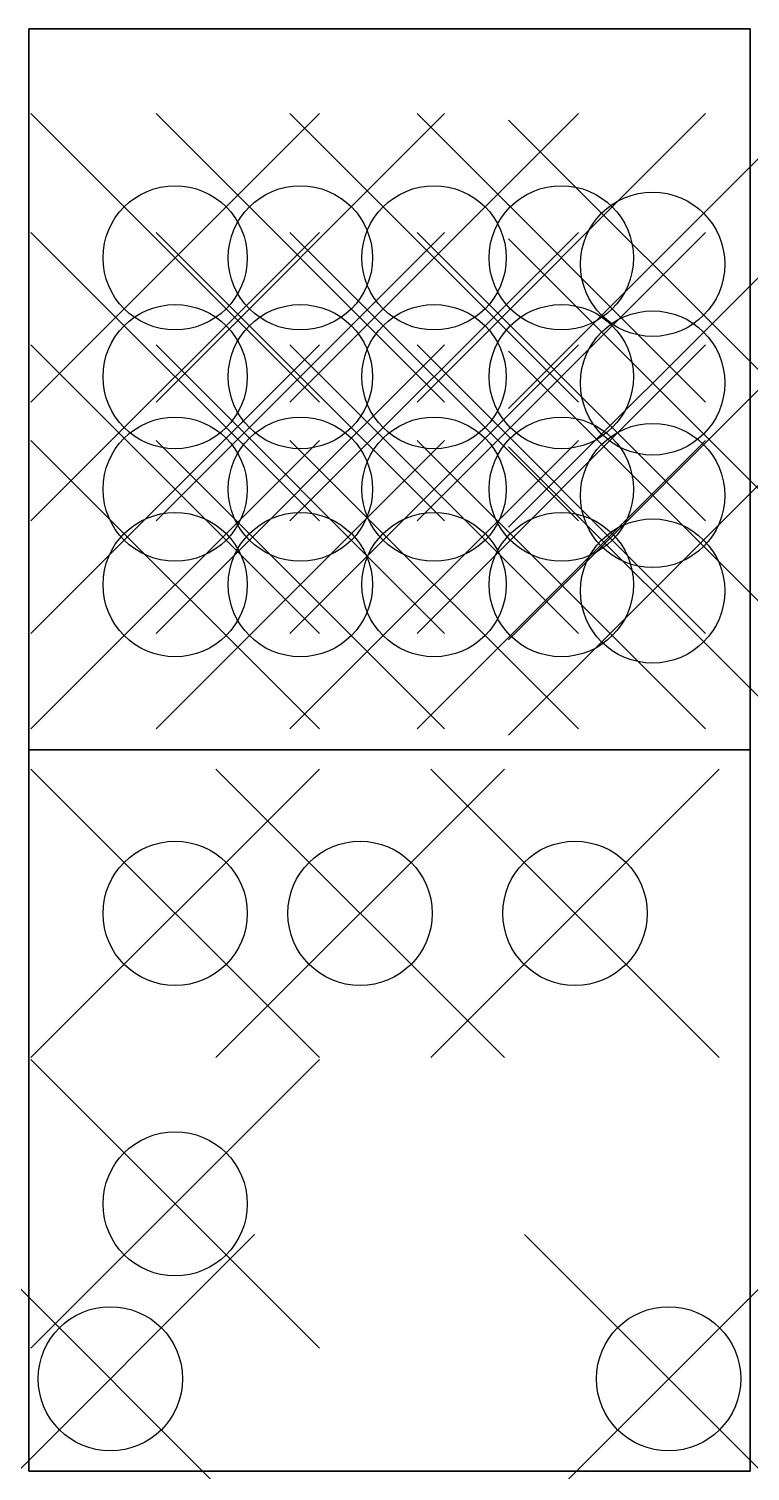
# Model space of a CAD drawing. Header units: inches. Extents: x 0.39 to 5.39, y 0.35 to 10.35.
import ezdxf

# ---------------------------------------------------------------- set-up
doc = ezdxf.new("R2010")
doc.units = ezdxf.units.IN
doc.header["$MEASUREMENT"] = 0
doc.header["$PDMODE"] = 35
for name, color, linetype in [('audiencia', 7, 'Continuous'), ('fontes', 7, 'Continuous'), ('parede1', 3, 'Continuous'), ('parede2', 141, 'Continuous'), ('peredes', 6, 'Continuous'), ('piso', 5, 'Continuous'), ('Receptores', 7, 'Continuous'), ('source1', 7, 'Continuous'), ('teto', 1, 'Continuous')]:
    doc.layers.add(name, color=color, linetype=linetype)

msp = doc.modelspace()

# ---------------------------------------------------------------- linework, layer by layer
at = {"layer": 'audiencia'}
for p in [(1.409, 8.762, 2.617), (2.277, 8.762, 2.617), (3.204, 8.762, 2.617), (4.086, 8.762, 2.617), (4.719, 8.717, 2.617), (1.409, 7.938, 2.132), (2.277, 7.938, 2.132), (3.204, 7.938, 2.132), (4.086, 7.938, 2.132), (4.719, 7.894, 2.132), (1.409, 7.158, 1.764), (2.277, 7.158, 1.764), (3.204, 7.158, 1.764), (4.086, 7.158, 1.764), (4.719, 7.114, 1.764), (1.409, 6.496, 1.338), (2.277, 6.496, 1.338), (3.204, 6.496, 1.338), (4.086, 6.496, 1.338), (4.719, 6.452, 1.338)]:
    msp.add_point(p, dxfattribs=at)
at = {"layer": 'fontes'}
for p in [(0.96, 0.99, 3.607), (4.83, 0.99, 3.607)]:
    msp.add_point(p, dxfattribs=at)
at = {"layer": 'parede1'}
msp.add_polyline3d([(5.395, 0.35, 0), (5.395, 0.35, 5), (5.395, 10.35, 5), (5.395, 10.35, 2.5), (5.395, 5.35, 0)], close=True, dxfattribs=at)
at = {"layer": 'parede2'}
msp.add_polyline3d([(0.395, 0.35, 0), (0.395, 5.35, 0), (0.395, 10.35, 2.5), (0.395, 10.35, 5), (0.395, 0.35, 5)], close=True, dxfattribs=at)
at = {"layer": 'peredes'}
for points in [[(5.395, 10.35, 2.5), (5.395, 10.35, 5), (0.395, 10.35, 5), (0.395, 10.35, 2.5)], [(5.395, 0.35, 0), (0.395, 0.35, 0), (0.395, 0.35, 5), (5.395, 0.35, 5)]]:
    msp.add_polyline3d(points, close=True, dxfattribs=at)
at = {"layer": 'piso'}
for points in [[(5.395, 5.35, 0), (5.395, 10.35, 2.5), (0.395, 10.35, 2.5), (0.395, 5.35, 0)], [(5.395, 0.35, 0), (5.395, 5.35, 0), (0.395, 5.35, 0), (0.395, 0.35, 0)]]:
    msp.add_polyline3d(points, close=True, dxfattribs=at)
at = {"layer": 'Receptores'}
for p in [(1.409, 4.217, 0.131), (2.691, 4.217, 0.131), (4.181, 4.217, 0.131)]:
    msp.add_point(p, dxfattribs=at)
at = {"layer": 'source1'}
msp.add_point((1.409, 2.203, 0.131), dxfattribs=at)
at = {"layer": 'teto'}
msp.add_polyline3d([(0.395, 0.35, 5), (0.395, 10.35, 5), (5.395, 10.35, 5), (5.395, 0.35, 5)], close=True, dxfattribs=at)

doc.saveas('drawing.dxf')
